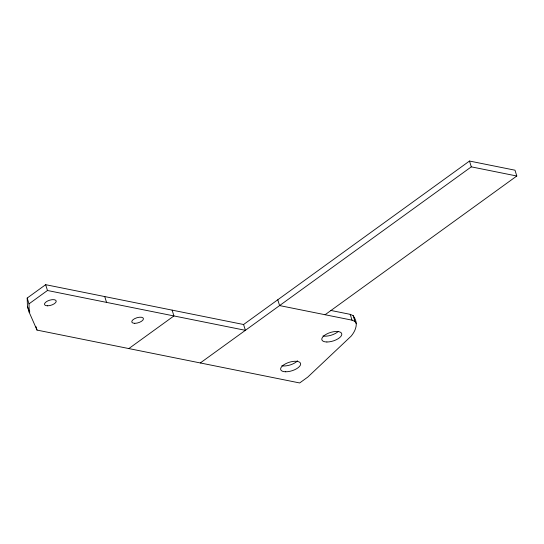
<?xml version="1.0" encoding="UTF-8"?>
<svg xmlns="http://www.w3.org/2000/svg" width="544" height="544" viewBox="0 0 544 544"><rect width="100%" height="100%" fill="white"/><g stroke="black" fill="none" stroke-linecap="round" stroke-linejoin="round"><path stroke-width="0.82" d="M354.457 319.566L354.545 317.927L353.151 315.622L350.214 314.35L330.623 310.406M354.545 317.927C358.285 324.19 355.388 331.078 351.132 336.158L307.782 377.087L299.669 382.956L37.019 330.092L29.247 312.426L27.438 306.619L27.2 298.044L45.655 284.682L243.583 324.51L469.492 161.044L514.991 170.197L516.8 176.011L325.081 314.738M29.247 312.426L29.009 303.851L47.464 290.496L245.392 330.324L243.583 324.51M128.833 348.575L173.93 315.942L172.122 310.134M200.294 362.957L471.308 166.852L516.8 176.011M356.354 323.734L354.96 321.429L352.022 320.158L279.589 305.578L277.78 299.771M27.438 306.619L29.804 311.991M469.492 161.044L471.308 166.852M353.151 315.622L354.96 321.429M350.214 314.35L352.022 320.158M104.734 296.575L106.542 302.382M45.655 284.682L47.464 290.496M27.2 298.044L29.009 303.851M35.884 326.461L37.019 330.092M297.554 360.788A10.404 4.461 -17.3 0 1 281.812 365.772M338.266 331.459A10.404 4.461 -17.3 0 1 322.986 335.981M326.89 341.992A10.404 4.461 -17.3 0 0 341.816 334.166A10.404 4.461 -17.3 0 0 326.679 334.023A10.404 4.461 -17.3 0 0 326.89 341.992M285.722 371.783A10.404 4.461 -17.3 0 0 300.648 363.956A10.404 4.461 -17.3 0 0 285.505 363.814A10.404 4.461 -17.3 0 0 285.722 371.783M134.749 323.326A6.072 2.604 -17.3 0 0 143.46 318.757A6.072 2.604 -17.3 0 0 134.62 318.675A6.072 2.604 -17.3 0 0 134.749 323.326M47.471 305.816A6.12 2.625 -17.3 0 0 56.25 301.213A6.12 2.625 -17.3 0 0 47.348 301.124A6.12 2.625 -17.3 0 0 47.471 305.816"/></g></svg>
